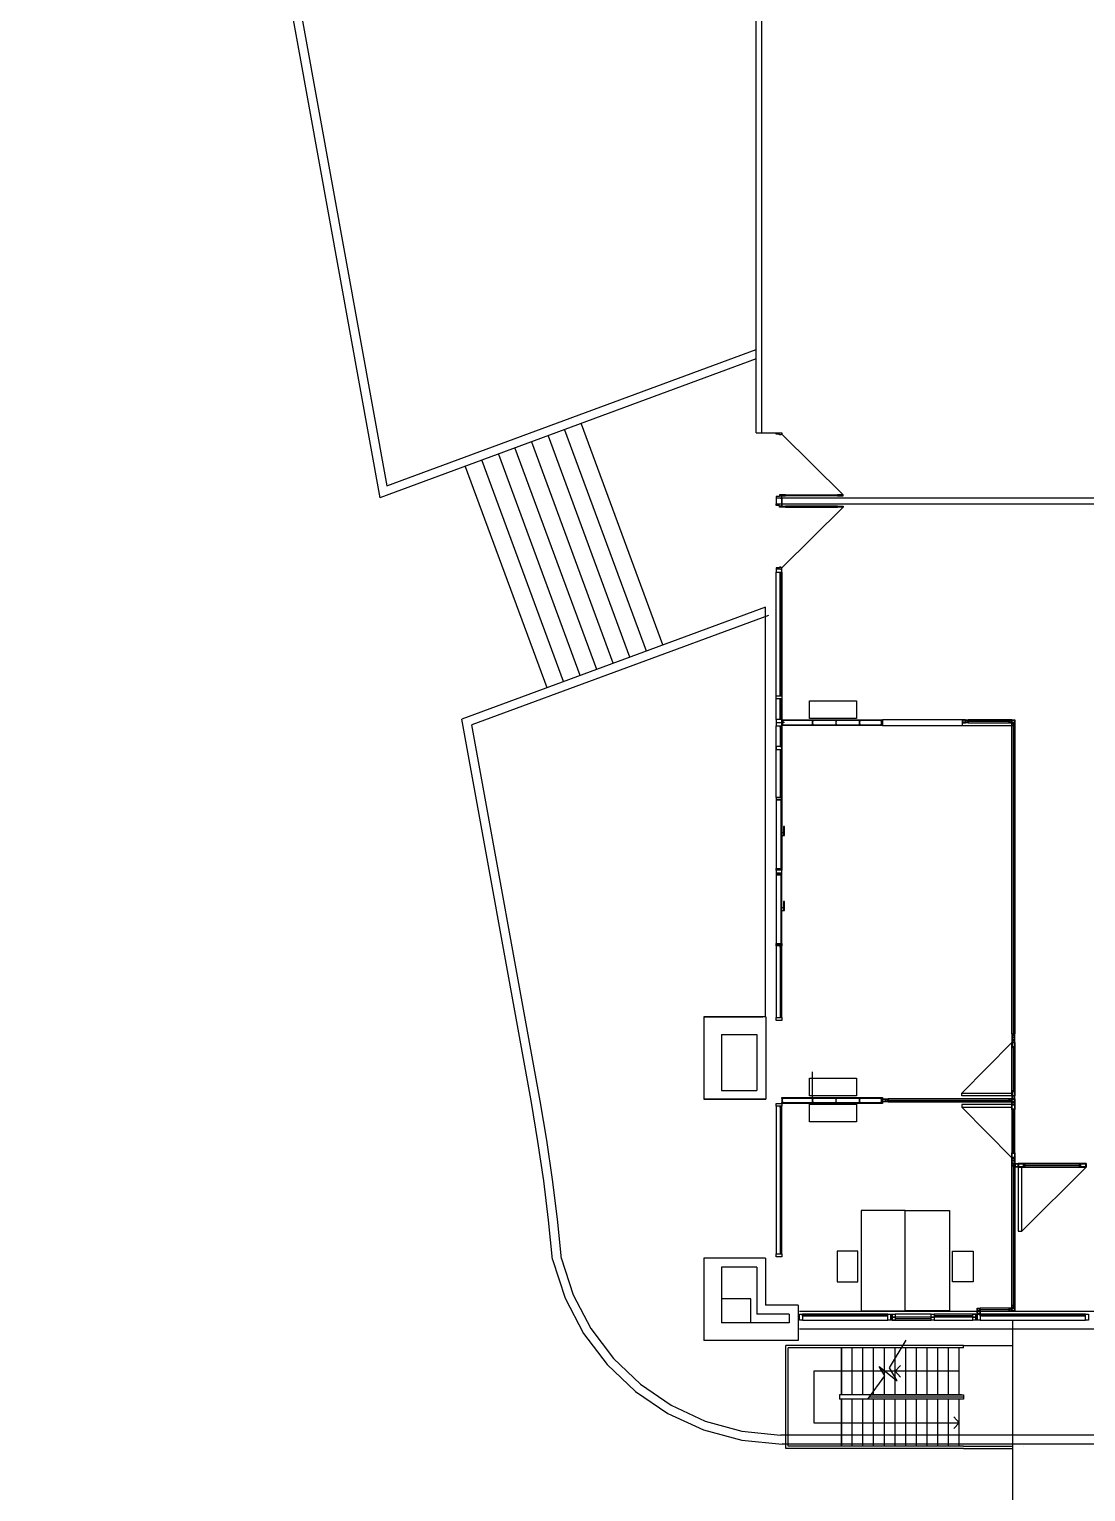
# Model space of a CAD drawing. Header units: metres. Extents: x 2 to 323, y -2 to 254.
# Drawn here: x 55.43 to 73.38, y 139.49 to 164.32 of the extents above; entities that cross this region are included whole.
import ezdxf

# ---------------------------------------------------------------- set-up
doc = ezdxf.new("R2010")
doc.units = ezdxf.units.M
for name, color, linetype in [('0-CARPINTERIAS', 7, 'Continuous'), ('0-EST CORTE', 7, 'Continuous'), ('0-MUROS EXISTENTES', 7, 'Continuous'), ('0-MUROS NUEVOS', 7, 'Continuous'), ('0-PROYECCIONES', 7, 'Continuous'), ('0-VISTA-005', 7, 'Continuous'), ('0-VISTA-010', 7, 'Continuous'), ('00', 7, 'Continuous'), ('gris 00 253', 7, 'Continuous'), ('gris 005 251', 7, 'Continuous'), ('NUEVO PAU', 7, 'Continuous'), ('punta 005', 7, 'Continuous'), ('VISTA-010', 7, 'Continuous')]:
    doc.layers.add(name, color=color, linetype=linetype)

msp = doc.modelspace()

# ---------------------------------------------------------------- linework, layer by layer
msp.add_line((68.733, 146.62), (68.733, 146.182))
at = {"layer": '0-CARPINTERIAS'}
for p, q in [((68.221, 157.448), (69.262, 156.419)), ((68.221, 155.176), (69.262, 156.206)), ((68.221, 155.102), (68.221, 152.602)), ((68.221, 152.492), (68.221, 150.052)), ((68.247, 150.677), (68.247, 150.632)), ((68.221, 147.542), (68.221, 149.992)), ((68.247, 149.402), (68.247, 149.357)), ((68.121, 146.032), (68.121, 143.527)), ((68.191, 146.012), (68.191, 143.547)), ((68.211, 143.547), (68.211, 146.012)), ((68.221, 143.527), (68.221, 146.032)), ((70.021, 142.502), (68.571, 142.502)), ((68.571, 142.402), (70.021, 142.402)), ((70.001, 142.492), (68.591, 142.492)), ((68.591, 142.472), (70.001, 142.472)), ((70.096, 142.402), (70.756, 142.402)), ((70.756, 142.502), (70.146, 142.502)), ((70.756, 142.452), (70.146, 142.452)), ((70.146, 142.427), (70.756, 142.427)), ((71.516, 142.502), (70.806, 142.502)), ((70.806, 142.477), (71.466, 142.477)), ((71.466, 142.452), (70.806, 142.452)), ((70.806, 142.402), (71.466, 142.402)), ((73.381, 142.502), (71.59, 142.502)), ((71.591, 142.402), (73.381, 142.402)), ((73.361, 142.492), (71.611, 142.492)), ((71.611, 142.472), (73.361, 142.472))]:
    msp.add_line(p, q, dxfattribs=at)
for points in [[(68.196, 157.472), (68.221, 157.472), (68.221, 157.448), (68.206, 157.448), (68.206, 157.436), (68.182, 157.436), (68.182, 157.448), (68.121, 157.448), (68.121, 157.472), (68.121, 157.472)], [(68.196, 156.362), (68.221, 156.362), (68.221, 156.386), (68.206, 156.386), (68.206, 156.399), (68.182, 156.399), (68.182, 156.386), (68.121, 156.386), (68.121, 156.362), (68.121, 156.362)], [(68.196, 156.262), (68.221, 156.262), (68.221, 156.238), (68.206, 156.238), (68.206, 156.226), (68.182, 156.226), (68.182, 156.238), (68.121, 156.238), (68.121, 156.262), (68.121, 156.262)], [(68.196, 155.152), (68.221, 155.152), (68.221, 155.176), (68.206, 155.176), (68.206, 155.189), (68.182, 155.189), (68.182, 155.176), (68.121, 155.176), (68.121, 155.152), (68.121, 155.152)], [(68.212, 151.237), (68.221, 151.237), (68.221, 151.277), (68.121, 151.277), (68.121, 151.237), (68.202, 151.237)], [(68.212, 151.242), (68.216, 151.242), (68.216, 151.272), (68.126, 151.272), (68.126, 151.242), (68.202, 151.242)], [(68.221, 150.632), (68.263, 150.632), (68.263, 150.784), (68.247, 150.784), (68.247, 150.677), (68.216, 150.677)], [(68.212, 150.072), (68.221, 150.072), (68.221, 150.042), (68.121, 150.042), (68.121, 150.072), (68.202, 150.072)], [(68.212, 150.067), (68.216, 150.067), (68.216, 150.047), (68.126, 150.047), (68.126, 150.067), (68.202, 150.067)], [(68.212, 149.962), (68.221, 149.962), (68.221, 149.992), (68.121, 149.992), (68.121, 149.962), (68.202, 149.962)], [(68.212, 149.967), (68.216, 149.967), (68.216, 149.987), (68.126, 149.987), (68.126, 149.967), (68.202, 149.967)], [(68.221, 149.357), (68.263, 149.357), (68.263, 149.509), (68.247, 149.509), (68.247, 149.402), (68.216, 149.402)], [(68.212, 148.797), (68.221, 148.797), (68.221, 148.757), (68.121, 148.757), (68.121, 148.797), (68.202, 148.797)], [(68.212, 148.792), (68.216, 148.792), (68.216, 148.762), (68.126, 148.762), (68.126, 148.792), (68.202, 148.792)], [(72.161, 147.031), (72.181, 147.031), (72.181, 147.116), (72.13, 147.116), (72.13, 147.031), (72.15, 147.031)], [(72.161, 147.036), (72.176, 147.036), (72.176, 147.111), (72.135, 147.111), (72.135, 147.036), (72.15, 147.036)], [(72.15, 146.297), (72.13, 146.297), (72.13, 146.212), (72.181, 146.212), (72.181, 146.297), (72.161, 146.297)], [(72.15, 145.976), (72.13, 145.976), (72.13, 146.061), (72.181, 146.061), (72.181, 145.976), (72.161, 145.976)], [(72.15, 146.292), (72.135, 146.292), (72.135, 146.217), (72.176, 146.217), (72.176, 146.292), (72.161, 146.292)], [(72.15, 145.981), (72.135, 145.981), (72.135, 146.056), (72.176, 146.056), (72.176, 145.981), (72.161, 145.981)], [(72.161, 145.241), (72.181, 145.241), (72.181, 145.156), (72.13, 145.156), (72.13, 145.241), (72.15, 145.241)], [(72.161, 145.236), (72.176, 145.236), (72.176, 145.161), (72.135, 145.161), (72.135, 145.236), (72.15, 145.236)], [(72.347, 145.021), (72.347, 144.996), (72.238, 144.996), (72.238, 145.06), (72.347, 145.06), (72.347, 145.035)], [(73.28, 145.035), (73.28, 145.06), (73.389, 145.06), (73.389, 144.996), (73.28, 144.996), (73.28, 145.021)], [(72.34, 145.021), (72.34, 145.002), (72.245, 145.002), (72.245, 145.054), (72.34, 145.054), (72.34, 145.035)], [(73.287, 145.035), (73.287, 145.054), (73.382, 145.054), (73.382, 145.002), (73.287, 145.002), (73.287, 145.021)]]:
    msp.add_lwpolyline(points, dxfattribs=at)
for points in [[(68.221, 156.362), (68.121, 156.362), (68.121, 156.262), (68.221, 156.262), (68.221, 156.362)], [(68.182, 156.399), (68.282, 156.399), (68.282, 156.419), (68.182, 156.419), (68.182, 156.399)], [(68.182, 156.399), (68.282, 156.399), (68.282, 156.419), (68.182, 156.419), (68.182, 156.399)], [(68.282, 156.419), (69.164, 156.419), (69.164, 156.399), (68.282, 156.399), (68.282, 156.419)], [(69.164, 156.399), (69.264, 156.399), (69.264, 156.419), (69.164, 156.419), (69.164, 156.399)], [(68.182, 156.226), (68.282, 156.226), (68.282, 156.206), (68.182, 156.206), (68.182, 156.226)], [(68.282, 156.206), (69.164, 156.206), (69.164, 156.226), (68.282, 156.226), (68.282, 156.206)], [(69.164, 156.226), (69.264, 156.226), (69.264, 156.206), (69.164, 156.206), (69.164, 156.226)], [(68.221, 155.152), (68.121, 155.152), (68.121, 155.102), (68.221, 155.102), (68.221, 155.152)], [(68.211, 155.082), (68.191, 155.082), (68.191, 155.102), (68.211, 155.102), (68.211, 155.082)], [(68.211, 153.022), (68.191, 153.022), (68.191, 153.002), (68.211, 153.002), (68.211, 153.022)], [(68.121, 152.952), (68.121, 153.002), (68.221, 153.002), (68.221, 152.952), (68.121, 152.952)], [(68.211, 152.932), (68.191, 152.932), (68.191, 152.952), (68.211, 152.952), (68.211, 152.932)], [(68.221, 152.602), (68.121, 152.602), (68.121, 152.552), (68.221, 152.552), (68.221, 152.602)], [(68.221, 152.542), (68.121, 152.542), (68.121, 152.492), (68.221, 152.492), (68.221, 152.542)], [(68.211, 152.602), (68.191, 152.602), (68.191, 152.622), (68.211, 152.622), (68.211, 152.602)], [(68.239, 152.517), (68.239, 152.514), (68.223, 152.514), (68.223, 152.516), (68.226, 152.52), (68.226, 152.574), (68.223, 152.578), (68.223, 152.58), (68.239, 152.58), (68.239, 152.577), (68.241, 152.577), (68.241, 152.582), (68.221, 152.582), (68.221, 152.577), (68.224, 152.574), (68.224, 152.521), (68.221, 152.517), (68.221, 152.512), (68.241, 152.512), (68.241, 152.517), (68.239, 152.517)], [(68.754, 152.517), (68.754, 152.514), (68.738, 152.514), (68.738, 152.516), (68.741, 152.52), (68.741, 152.574), (68.738, 152.578), (68.738, 152.58), (68.754, 152.58), (68.754, 152.577), (68.756, 152.577), (68.756, 152.582), (68.736, 152.582), (68.736, 152.577), (68.739, 152.574), (68.739, 152.521), (68.736, 152.517), (68.736, 152.512), (68.756, 152.512), (68.756, 152.517), (68.754, 152.517)], [(69.154, 152.517), (69.154, 152.514), (69.138, 152.514), (69.138, 152.516), (69.141, 152.52), (69.141, 152.574), (69.138, 152.578), (69.138, 152.58), (69.154, 152.58), (69.154, 152.577), (69.156, 152.577), (69.156, 152.582), (69.136, 152.582), (69.136, 152.577), (69.139, 152.574), (69.139, 152.521), (69.136, 152.517), (69.136, 152.512), (69.156, 152.512), (69.156, 152.517), (69.154, 152.517)], [(69.554, 152.517), (69.554, 152.514), (69.538, 152.514), (69.538, 152.516), (69.541, 152.52), (69.541, 152.574), (69.538, 152.578), (69.538, 152.58), (69.554, 152.58), (69.554, 152.577), (69.556, 152.577), (69.556, 152.582), (69.536, 152.582), (69.536, 152.577), (69.539, 152.574), (69.539, 152.521), (69.536, 152.517), (69.536, 152.512), (69.556, 152.512), (69.556, 152.517), (69.554, 152.517)], [(69.899, 152.517), (69.899, 152.514), (69.915, 152.514), (69.915, 152.516), (69.911, 152.52), (69.911, 152.574), (69.915, 152.578), (69.915, 152.58), (69.899, 152.58), (69.899, 152.577), (69.897, 152.577), (69.897, 152.582), (69.917, 152.582), (69.917, 152.577), (69.913, 152.574), (69.913, 152.521), (69.917, 152.517), (69.917, 152.512), (69.897, 152.512), (69.897, 152.517), (69.899, 152.517)], [(71.29, 152.596), (71.29, 152.545), (71.341, 152.545), (71.341, 152.596), (71.29, 152.596)], [(71.295, 152.591), (71.295, 152.55), (71.336, 152.55), (71.336, 152.591), (71.295, 152.591)], [(71.341, 152.596), (71.386, 152.596), (71.386, 152.545), (71.341, 152.545), (71.341, 152.596)], [(71.346, 152.591), (71.381, 152.591), (71.381, 152.55), (71.346, 152.55), (71.346, 152.591)], [(72.095, 152.566), (71.376, 152.566), (71.376, 152.576), (72.095, 152.576), (72.095, 152.566)], [(72.13, 152.596), (72.085, 152.596), (72.085, 152.545), (72.13, 152.545), (72.13, 152.596)], [(72.125, 152.591), (72.09, 152.591), (72.09, 152.55), (72.125, 152.55), (72.125, 152.591)], [(72.181, 152.596), (72.181, 152.545), (72.13, 152.545), (72.13, 152.596), (72.181, 152.596)], [(72.181, 152.545), (72.181, 152.5), (72.13, 152.5), (72.13, 152.545), (72.181, 152.545)], [(72.176, 152.591), (72.176, 152.55), (72.135, 152.55), (72.135, 152.591), (72.176, 152.591)], [(72.176, 152.54), (72.176, 152.505), (72.135, 152.505), (72.135, 152.54), (72.176, 152.54)], [(68.211, 152.472), (68.191, 152.472), (68.191, 152.492), (68.211, 152.492), (68.211, 152.472)], [(68.211, 152.472), (68.191, 152.472), (68.191, 152.492), (68.211, 152.492), (68.211, 152.472)], [(72.151, 152.51), (72.151, 147.237), (72.161, 147.237), (72.161, 152.51), (72.151, 152.51)], [(68.121, 152.142), (68.121, 152.092), (68.221, 152.092), (68.221, 152.142), (68.121, 152.142)], [(68.211, 152.162), (68.191, 152.162), (68.191, 152.142), (68.211, 152.142), (68.211, 152.162)], [(68.211, 151.297), (68.191, 151.297), (68.191, 151.277), (68.211, 151.277), (68.211, 151.297)], [(68.202, 151.245), (68.202, 150.064), (68.212, 150.064), (68.212, 151.245), (68.202, 151.245)], [(68.121, 150.042), (68.121, 149.992), (68.221, 149.992), (68.221, 150.042), (68.121, 150.042)], [(68.202, 149.97), (68.202, 148.789), (68.212, 148.789), (68.212, 149.97), (68.202, 149.97)], [(68.211, 148.737), (68.191, 148.737), (68.191, 148.757), (68.211, 148.757), (68.211, 148.737)], [(68.211, 147.562), (68.191, 147.562), (68.191, 147.542), (68.211, 147.542), (68.211, 147.562)], [(68.221, 147.492), (68.121, 147.492), (68.121, 147.542), (68.221, 147.542), (68.221, 147.492)], [(72.181, 147.202), (72.181, 147.247), (72.13, 147.247), (72.13, 147.202), (72.181, 147.202)], [(72.181, 147.151), (72.181, 147.202), (72.13, 147.202), (72.13, 147.151), (72.181, 147.151)], [(72.13, 147.116), (72.181, 147.116), (72.181, 147.161), (72.13, 147.161), (72.13, 147.116)], [(72.176, 147.207), (72.176, 147.242), (72.135, 147.242), (72.135, 147.207), (72.176, 147.207)], [(72.176, 147.156), (72.176, 147.197), (72.135, 147.197), (72.135, 147.156), (72.176, 147.156)], [(72.135, 147.121), (72.176, 147.121), (72.176, 147.156), (72.135, 147.156), (72.135, 147.121)], [(72.161, 147.041), (72.15, 147.041), (72.15, 146.282), (72.161, 146.282), (72.161, 147.041)], [(68.221, 146.032), (68.121, 146.032), (68.121, 146.082), (68.221, 146.082), (68.221, 146.032)], [(68.239, 146.102), (68.239, 146.099), (68.223, 146.099), (68.223, 146.101), (68.226, 146.105), (68.226, 146.159), (68.223, 146.163), (68.223, 146.165), (68.239, 146.165), (68.239, 146.162), (68.241, 146.162), (68.241, 146.167), (68.221, 146.167), (68.221, 146.162), (68.224, 146.159), (68.224, 146.106), (68.221, 146.102), (68.221, 146.097), (68.241, 146.097), (68.241, 146.102), (68.239, 146.102)], [(68.754, 146.102), (68.754, 146.099), (68.738, 146.099), (68.738, 146.101), (68.741, 146.105), (68.741, 146.159), (68.738, 146.163), (68.738, 146.165), (68.754, 146.165), (68.754, 146.162), (68.756, 146.162), (68.756, 146.167), (68.736, 146.167), (68.736, 146.162), (68.739, 146.159), (68.739, 146.106), (68.736, 146.102), (68.736, 146.097), (68.756, 146.097), (68.756, 146.102), (68.754, 146.102)], [(69.154, 146.102), (69.154, 146.099), (69.138, 146.099), (69.138, 146.101), (69.141, 146.105), (69.141, 146.159), (69.138, 146.163), (69.138, 146.165), (69.154, 146.165), (69.154, 146.162), (69.156, 146.162), (69.156, 146.167), (69.136, 146.167), (69.136, 146.162), (69.139, 146.159), (69.139, 146.106), (69.136, 146.102), (69.136, 146.097), (69.156, 146.097), (69.156, 146.102), (69.154, 146.102)], [(69.554, 146.102), (69.554, 146.099), (69.538, 146.099), (69.538, 146.101), (69.541, 146.105), (69.541, 146.159), (69.538, 146.163), (69.538, 146.165), (69.554, 146.165), (69.554, 146.162), (69.556, 146.162), (69.556, 146.167), (69.536, 146.167), (69.536, 146.162), (69.539, 146.159), (69.539, 146.106), (69.536, 146.102), (69.536, 146.097), (69.556, 146.097), (69.556, 146.102), (69.554, 146.102)], [(69.899, 146.101), (69.899, 146.098), (69.915, 146.098), (69.915, 146.1), (69.911, 146.104), (69.911, 146.158), (69.915, 146.162), (69.915, 146.164), (69.899, 146.164), (69.899, 146.161), (69.897, 146.161), (69.897, 146.166), (69.917, 146.166), (69.917, 146.161), (69.913, 146.158), (69.913, 146.105), (69.917, 146.101), (69.917, 146.096), (69.897, 146.096), (69.897, 146.101), (69.899, 146.101)], [(69.983, 146.157), (69.983, 146.106), (69.932, 146.106), (69.932, 146.157), (69.983, 146.157)], [(69.978, 146.152), (69.978, 146.111), (69.937, 146.111), (69.937, 146.152), (69.978, 146.152)], [(70.028, 146.106), (69.983, 146.106), (69.983, 146.157), (70.028, 146.157), (70.028, 146.106)], [(70.023, 146.111), (69.988, 146.111), (69.988, 146.152), (70.023, 146.152), (70.023, 146.111)], [(70.018, 146.138), (72.095, 146.138), (72.095, 146.124), (70.018, 146.124), (70.018, 146.138)], [(72.085, 146.106), (72.13, 146.106), (72.13, 146.157), (72.085, 146.157), (72.085, 146.106)], [(72.09, 146.111), (72.125, 146.111), (72.125, 146.152), (72.09, 146.152), (72.09, 146.111)], [(72.13, 146.167), (72.181, 146.167), (72.181, 146.212), (72.13, 146.212), (72.13, 146.167)], [(72.181, 146.157), (72.181, 146.106), (72.13, 146.106), (72.13, 146.157), (72.181, 146.157)], [(72.13, 146.106), (72.181, 146.106), (72.181, 146.061), (72.13, 146.061), (72.13, 146.106)], [(72.135, 146.172), (72.176, 146.172), (72.176, 146.207), (72.135, 146.207), (72.135, 146.172)], [(72.176, 146.152), (72.176, 146.111), (72.135, 146.111), (72.135, 146.152), (72.176, 146.152)], [(72.135, 146.101), (72.176, 146.101), (72.176, 146.066), (72.135, 146.066), (72.135, 146.101)], [(68.211, 146.012), (68.191, 146.012), (68.191, 146.032), (68.211, 146.032), (68.211, 146.012)], [(72.161, 145.231), (72.15, 145.231), (72.15, 145.991), (72.161, 145.991), (72.161, 145.231)], [(72.13, 145.156), (72.181, 145.156), (72.181, 145.111), (72.13, 145.111), (72.13, 145.156)], [(72.181, 145.111), (72.181, 145.06), (72.13, 145.06), (72.13, 145.111), (72.181, 145.111)], [(72.181, 145.06), (72.181, 145.015), (72.13, 145.015), (72.13, 145.06), (72.181, 145.06)], [(72.135, 145.151), (72.176, 145.151), (72.176, 145.116), (72.135, 145.116), (72.135, 145.151)], [(72.176, 145.106), (72.176, 145.065), (72.135, 145.065), (72.135, 145.106), (72.176, 145.106)], [(72.181, 144.996), (72.181, 145.06), (72.238, 145.06), (72.238, 144.996), (72.181, 144.996)], [(72.176, 145.055), (72.176, 145.02), (72.135, 145.02), (72.135, 145.055), (72.176, 145.055)], [(72.151, 145.025), (72.151, 142.638), (72.161, 142.638), (72.161, 145.025), (72.151, 145.025)], [(72.188, 145.002), (72.188, 145.054), (72.232, 145.054), (72.232, 145.002), (72.188, 145.002)], [(73.293, 145.035), (73.293, 145.021), (72.327, 145.021), (72.327, 145.035), (73.293, 145.035)], [(68.221, 143.477), (68.121, 143.477), (68.121, 143.527), (68.221, 143.527), (68.221, 143.477)], [(68.211, 143.547), (68.191, 143.547), (68.191, 143.527), (68.211, 143.527), (68.211, 143.547)], [(71.54, 142.553), (71.54, 142.603), (71.591, 142.603), (71.591, 142.553), (71.54, 142.553)], [(71.545, 142.558), (71.545, 142.598), (71.586, 142.598), (71.586, 142.558), (71.545, 142.558)], [(71.581, 142.583), (72.095, 142.583), (72.095, 142.573), (71.581, 142.573), (71.581, 142.583)], [(72.085, 142.552), (72.13, 142.552), (72.13, 142.603), (72.085, 142.603), (72.085, 142.552)], [(72.09, 142.557), (72.125, 142.557), (72.125, 142.598), (72.09, 142.598), (72.09, 142.557)], [(72.181, 142.648), (72.181, 142.603), (72.13, 142.603), (72.13, 142.648), (72.181, 142.648)], [(72.181, 142.603), (72.181, 142.552), (72.13, 142.552), (72.13, 142.603), (72.181, 142.603)], [(72.176, 142.643), (72.176, 142.608), (72.135, 142.608), (72.135, 142.643), (72.176, 142.643)], [(72.176, 142.598), (72.176, 142.557), (72.135, 142.557), (72.135, 142.598), (72.176, 142.598)], [(68.571, 142.502), (68.571, 142.402), (68.521, 142.402), (68.521, 142.502), (68.571, 142.502)], [(68.591, 142.492), (68.591, 142.472), (68.571, 142.472), (68.571, 142.492), (68.591, 142.492)], [(70.001, 142.492), (70.001, 142.472), (70.021, 142.472), (70.021, 142.492), (70.001, 142.492)], [(70.071, 142.502), (70.071, 142.402), (70.021, 142.402), (70.021, 142.502), (70.071, 142.502)], [(70.096, 142.502), (70.096, 142.402), (70.071, 142.402), (70.071, 142.502), (70.096, 142.502)], [(70.146, 142.502), (70.146, 142.452), (70.096, 142.452), (70.096, 142.502), (70.146, 142.502)], [(70.146, 142.452), (70.146, 142.402), (70.096, 142.402), (70.096, 142.452), (70.146, 142.452)], [(70.806, 142.502), (70.806, 142.452), (70.756, 142.452), (70.756, 142.502), (70.806, 142.502)], [(70.806, 142.452), (70.806, 142.402), (70.756, 142.402), (70.756, 142.452), (70.806, 142.452)], [(71.516, 142.502), (71.516, 142.452), (71.466, 142.452), (71.466, 142.502), (71.516, 142.502)], [(71.516, 142.452), (71.516, 142.402), (71.466, 142.402), (71.466, 142.452), (71.516, 142.452)], [(71.541, 142.502), (71.541, 142.402), (71.516, 142.402), (71.516, 142.502), (71.541, 142.502)], [(71.591, 142.553), (71.591, 142.502), (71.541, 142.502), (71.541, 142.553), (71.591, 142.553)], [(71.591, 142.502), (71.591, 142.402), (71.541, 142.402), (71.541, 142.502), (71.591, 142.502)], [(71.586, 142.548), (71.586, 142.507), (71.546, 142.507), (71.546, 142.548), (71.586, 142.548)], [(71.611, 142.492), (71.611, 142.472), (71.591, 142.472), (71.591, 142.492), (71.611, 142.492)], [(73.361, 142.492), (73.361, 142.472), (73.381, 142.472), (73.381, 142.492), (73.361, 142.492)], [(73.431, 142.502), (73.431, 142.402), (73.381, 142.402), (73.381, 142.502), (73.431, 142.502)]]:
    msp.add_lwpolyline(points, close=True, dxfattribs=at)
at = {"layer": '0-EST CORTE'}
msp.add_lwpolyline([(67.196, 142.361), (67.696, 142.361), (67.696, 142.761), (67.196, 142.761), (67.196, 142.361)], close=True, dxfattribs=at)
msp.add_lwpolyline([(67.196, 142.361), (67.696, 142.361), (67.696, 142.761), (67.196, 142.761), (67.196, 142.361)], close=True, dxfattribs=at)
at = {"layer": '0-MUROS EXISTENTES'}
for p, q in [((66.896, 147.552), (66.896, 146.152)), ((66.896, 147.552), (67.896, 147.552)), ((67.944, 147.552), (66.896, 147.552)), ((66.896, 147.552), (66.896, 146.152)), ((66.896, 147.552), (67.896, 147.552)), ((67.944, 147.552), (66.896, 147.552)), ((66.896, 147.552), (66.896, 146.152)), ((66.896, 147.552), (67.896, 147.552)), ((67.944, 147.552), (66.896, 147.552)), ((67.946, 147.552), (67.946, 146.152)), ((67.946, 147.552), (67.946, 146.152)), ((67.946, 147.552), (67.946, 146.152)), ((67.196, 147.252), (67.196, 146.302)), ((67.196, 147.252), (67.796, 147.252)), ((67.196, 147.252), (67.196, 146.302)), ((67.196, 147.252), (67.796, 147.252)), ((67.196, 147.252), (67.196, 146.302)), ((67.196, 147.252), (67.796, 147.252)), ((67.796, 147.252), (67.796, 146.302)), ((67.796, 147.252), (67.796, 146.302)), ((67.796, 147.252), (67.796, 146.302)), ((67.196, 146.302), (67.796, 146.302)), ((67.196, 146.302), (67.796, 146.302)), ((67.196, 146.302), (67.796, 146.302)), ((66.896, 146.152), (67.946, 146.152)), ((67.946, 146.152), (66.896, 146.152)), ((67.944, 146.152), (66.896, 146.152)), ((66.896, 146.152), (67.946, 146.152)), ((67.946, 146.152), (66.896, 146.152)), ((67.944, 146.152), (66.896, 146.152)), ((66.896, 146.152), (67.946, 146.152)), ((67.946, 146.152), (66.896, 146.152)), ((67.944, 146.152), (66.896, 146.152)), ((66.896, 143.452), (66.896, 142.052)), ((67.196, 143.452), (66.896, 143.452)), ((67.944, 143.452), (66.896, 143.452)), ((66.896, 143.452), (66.896, 142.052)), ((67.196, 143.452), (66.896, 143.452)), ((67.944, 143.452), (66.896, 143.452)), ((66.896, 143.452), (66.896, 142.052)), ((67.196, 143.452), (66.896, 143.452)), ((67.944, 143.452), (66.896, 143.452)), ((67.944, 143.452), (67.944, 142.652)), ((67.944, 143.452), (67.944, 142.652)), ((67.944, 143.452), (67.944, 142.652)), ((67.196, 143.302), (67.196, 142.352)), ((67.794, 143.302), (67.196, 143.302)), ((67.196, 143.302), (67.196, 142.352)), ((67.794, 143.302), (67.196, 143.302)), ((67.196, 143.302), (67.196, 142.352)), ((67.794, 143.302), (67.196, 143.302)), ((67.794, 143.302), (67.794, 142.502)), ((67.794, 143.302), (67.794, 142.502)), ((67.794, 143.302), (67.794, 142.502)), ((68.496, 142.652), (67.944, 142.652)), ((68.496, 142.652), (67.944, 142.652)), ((68.496, 142.652), (67.944, 142.652)), ((68.496, 142.652), (68.496, 142.052)), ((68.496, 142.652), (68.496, 142.052)), ((68.496, 142.652), (68.496, 142.052)), ((68.346, 142.352), (67.196, 142.352)), ((68.346, 142.352), (67.196, 142.352)), ((68.346, 142.352), (67.196, 142.352)), ((68.346, 142.502), (67.794, 142.502)), ((68.346, 142.502), (67.794, 142.502)), ((68.346, 142.502), (67.794, 142.502)), ((68.346, 142.502), (68.346, 142.352)), ((68.346, 142.502), (68.346, 142.352)), ((68.346, 142.502), (68.346, 142.352)), ((68.496, 142.352), (68.496, 142.052)), ((68.496, 142.352), (68.496, 142.052)), ((68.496, 142.352), (68.496, 142.052)), ((68.496, 142.052), (66.896, 142.052)), ((68.496, 142.052), (66.896, 142.052)), ((68.496, 142.052), (66.896, 142.052))]:
    msp.add_line(p, q, dxfattribs=at)
msp.add_lwpolyline([(77.351, 156.362), (68.221, 156.362), (68.221, 156.262), (77.351, 156.262)], dxfattribs=at)
at = {"layer": '0-MUROS NUEVOS'}
msp.add_lwpolyline([(68.255, 152.552), (68.255, 152.549), (68.253, 152.546), (68.25, 152.544), (68.246, 152.543), (68.243, 152.544), (68.24, 152.546), (68.238, 152.549), (68.237, 152.552), (68.238, 152.555), (68.24, 152.558), (68.243, 152.56), (68.246, 152.561), (68.25, 152.56), (68.253, 152.558), (68.255, 152.555), (68.255, 152.552)], close=True, dxfattribs=at)
at = {"layer": '0-PROYECCIONES'}
for p, q in [((72.141, 142.404), (72.141, 128.021)), ((70.273, 141.967), (68.289, 141.967)), ((68.289, 140.222), (68.289, 141.967)), ((70.252, 141.931), (68.326, 141.931)), ((69.235, 141.931), (69.235, 141.131)), ((69.235, 141.931), (69.235, 141.131)), ((69.235, 141.131), (69.235, 141.931)), ((69.416, 141.131), (69.416, 141.931)), ((69.598, 141.131), (69.598, 141.931)), ((69.78, 141.131), (69.78, 141.931)), ((69.962, 141.131), (69.962, 141.931)), ((70.144, 141.131), (70.144, 141.931)), ((71.307, 141.967), (72.141, 141.967)), ((69.416, 140.258), (69.416, 141.058)), ((69.598, 140.258), (69.598, 141.058)), ((69.78, 140.258), (69.78, 141.058)), ((69.962, 140.258), (69.962, 141.058)), ((70.144, 140.258), (70.144, 141.058)), ((70.325, 140.258), (70.325, 141.058)), ((70.507, 140.258), (70.507, 141.058)), ((70.689, 140.258), (70.689, 141.058)), ((70.871, 140.258), (70.871, 141.058)), ((71.053, 140.258), (71.053, 141.058)), ((71.234, 140.258), (71.234, 141.058)), ((69.235, 140.222), (68.289, 140.222)), ((71.307, 140.258), (69.235, 140.258)), ((71.307, 140.222), (69.235, 140.222)), ((71.307, 140.258), (72.141, 140.258)), ((71.307, 140.222), (72.141, 140.222))]:
    msp.add_line(p, q, dxfattribs=at)
msp.add_lwpolyline([(69.235, 140.258), (68.326, 140.258), (68.326, 141.931)], dxfattribs=at)
at = {"layer": '0-VISTA-005'}
for p, q in [((67.783, 157.471), (67.783, 165.052)), ((67.783, 157.471), (67.783, 165.052)), ((67.783, 157.471), (67.783, 165.052)), ((67.883, 157.471), (67.883, 165.052)), ((67.883, 157.471), (67.883, 165.052)), ((67.883, 157.471), (67.883, 165.052)), ((68.121, 152.602), (68.121, 155.102)), ((68.191, 153.002), (68.191, 155.082)), ((68.211, 155.082), (68.211, 153.002)), ((67.996, 154.37), (62.954, 152.51)), ((67.996, 154.37), (62.954, 152.51)), ((67.996, 154.37), (62.954, 152.51)), ((68.191, 152.622), (68.191, 152.952)), ((68.211, 152.952), (68.211, 152.622)), ((64.112, 146.123), (62.954, 152.51)), ((64.112, 146.123), (62.954, 152.51)), ((64.112, 146.123), (62.954, 152.51)), ((68.201, 152.162), (68.201, 152.472)), ((71.29, 152.5), (72.13, 152.5)), ((68.201, 151.297), (68.201, 152.092)), ((68.201, 147.562), (68.201, 148.737)), ((71.277, 146.257), (72.13, 147.116)), ((71.277, 146.016), (72.13, 145.156)), ((72.296, 143.91), (73.389, 144.996)), ((68.521, 142.552), (76.246, 142.552)), ((68.521, 142.252), (76.246, 142.252)), ((70.047, 141.589), (70.33, 142.061)), ((69.875, 141.614), (70.181, 141.368)), ((69.969, 141.456), (69.875, 141.614)), ((70.181, 141.368), (70.047, 141.589)), ((69.682, 141.058), (69.969, 141.456)), ((112.943, 140.446), (68.196, 140.446)), ((112.943, 140.446), (68.196, 140.446))]:
    msp.add_line(p, q, dxfattribs=at)
for points in [[(55.659, 188.813), (61.506, 156.57), (67.783, 158.886)], [(55.659, 188.813), (61.506, 156.57), (67.783, 158.886)], [(55.659, 188.813), (61.506, 156.57), (67.783, 158.886)], [(68.211, 152.142), (68.211, 152.472), (68.191, 152.472), (68.191, 152.142)], [(68.191, 152.092), (68.191, 151.297), (68.211, 151.297), (68.211, 152.092)], [(68.202, 151.237), (68.121, 151.237), (68.121, 150.072), (68.202, 150.072)], [(68.221, 150.677), (68.221, 151.237), (68.212, 151.237)], [(68.212, 150.072), (68.221, 150.072), (68.221, 150.632)], [(68.202, 149.962), (68.121, 149.962), (68.121, 148.797), (68.202, 148.797)], [(68.221, 149.402), (68.221, 149.962), (68.212, 149.962)], [(68.212, 148.797), (68.221, 148.797), (68.221, 149.357)], [(64.474, 143.444), (64.406, 144.117), (64.323, 144.788), (64.225, 145.456), (64.112, 146.123)], [(64.474, 143.444), (64.406, 144.117), (64.323, 144.788), (64.225, 145.456), (64.112, 146.123)], [(64.474, 143.444), (64.406, 144.117), (64.323, 144.788), (64.225, 145.456), (64.112, 146.123)], [(64.473, 143.457), (64.676, 142.83), (64.975, 142.258), (65.359, 141.75), (65.818, 141.313), (66.341, 140.956), (66.919, 140.687), (67.541, 140.514), (68.196, 140.446)]]:
    msp.add_lwpolyline(points, dxfattribs=at)
for points in [[(69.491, 152.916), (69.491, 152.616), (68.691, 152.616), (68.691, 152.916), (69.491, 152.916)], [(69.917, 152.582), (68.221, 152.582), (68.221, 152.597), (69.932, 152.597), (69.932, 152.497), (69.917, 152.497), (68.221, 152.497), (68.221, 152.512), (69.917, 152.512), (69.917, 152.582)], [(69.932, 152.597), (69.932, 152.5), (71.29, 152.5), (71.29, 152.597), (69.932, 152.597)], [(72.085, 152.596), (71.386, 152.596), (71.386, 152.545), (72.085, 152.545), (72.085, 152.596)], [(68.121, 151.277), (68.121, 152.492), (68.221, 152.492), (68.221, 151.277), (68.121, 151.277)], [(72.181, 152.5), (72.181, 147.257), (72.13, 147.257), (72.13, 152.5), (72.181, 152.5)], [(68.121, 148.757), (68.121, 147.542), (68.221, 147.542), (68.221, 148.757), (68.121, 148.757)], [(68.191, 148.737), (68.191, 147.562), (68.211, 147.562), (68.211, 148.737), (68.191, 148.737)], [(69.491, 146.511), (69.491, 146.211), (68.691, 146.211), (68.691, 146.511), (69.491, 146.511)], [(69.917, 146.166), (68.221, 146.167), (68.221, 146.182), (69.932, 146.181), (69.932, 146.081), (68.221, 146.082), (68.221, 146.097), (69.917, 146.096), (69.917, 146.166)], [(69.491, 146.068), (69.491, 145.768), (68.691, 145.768), (68.691, 146.068), (69.491, 146.068)], [(70.028, 146.157), (70.028, 146.106), (72.085, 146.106), (72.085, 146.157), (70.028, 146.157)], [(71.277, 146.212), (71.277, 146.243), (71.277, 146.243), (71.277, 146.257), (71.992, 146.257), (72.13, 146.257), (72.13, 146.226), (72.13, 146.226), (72.13, 146.212), (71.992, 146.212), (71.277, 146.212)], [(71.277, 146.061), (71.277, 146.03), (71.277, 146.03), (71.277, 146.016), (71.992, 146.016), (72.13, 146.016), (72.13, 146.047), (72.13, 146.047), (72.13, 146.061), (71.992, 146.061), (71.277, 146.061)], [(72.181, 145.025), (72.181, 142.648), (72.13, 142.648), (72.13, 145.025), (72.181, 145.025)], [(72.238, 143.91), (72.278, 143.91), (72.278, 143.91), (72.296, 143.91), (72.296, 144.82), (72.296, 144.996), (72.256, 144.996), (72.256, 144.996), (72.238, 144.996), (72.238, 144.82), (72.238, 143.91)], [(71.591, 142.603), (71.591, 142.552), (72.085, 142.552), (72.085, 142.603), (71.591, 142.603)]]:
    msp.add_lwpolyline(points, close=True, dxfattribs=at)
at = {"layer": '0-VISTA-010'}
for p, q in [((67.783, 158.726), (61.39, 156.368)), ((67.783, 158.726), (61.39, 156.368)), ((67.783, 158.726), (61.39, 156.368)), ((65.92, 153.764), (64.535, 157.517)), ((65.92, 153.764), (64.535, 157.517)), ((65.92, 153.764), (64.535, 157.517)), ((66.201, 153.868), (64.817, 157.62)), ((66.201, 153.868), (64.817, 157.62)), ((66.201, 153.868), (64.817, 157.62)), ((65.357, 153.556), (63.973, 157.309)), ((65.357, 153.556), (63.973, 157.309)), ((65.357, 153.556), (63.973, 157.309)), ((65.638, 153.66), (64.254, 157.413)), ((65.638, 153.66), (64.254, 157.413)), ((65.638, 153.66), (64.254, 157.413)), ((64.512, 153.245), (63.128, 156.997)), ((64.512, 153.245), (63.128, 156.997)), ((64.512, 153.245), (63.128, 156.997)), ((64.794, 153.348), (63.41, 157.101)), ((64.794, 153.348), (63.41, 157.101)), ((64.794, 153.348), (63.41, 157.101)), ((65.075, 153.452), (63.691, 157.205)), ((65.075, 153.452), (63.691, 157.205)), ((65.075, 153.452), (63.691, 157.205)), ((64.231, 153.141), (62.847, 156.894)), ((64.231, 153.141), (62.847, 156.894)), ((64.231, 153.141), (62.847, 156.894)), ((64.231, 153.141), (62.847, 156.894)), ((64.231, 153.141), (62.847, 156.894)), ((64.231, 153.141), (62.847, 156.894)), ((67.944, 154.511), (62.784, 152.607)), ((67.944, 154.511), (62.784, 152.607)), ((67.944, 154.511), (62.784, 152.607)), ((67.944, 147.552), (67.944, 154.511)), ((67.944, 147.552), (67.944, 154.511)), ((67.944, 147.552), (67.944, 154.511)), ((63.964, 146.096), (62.784, 152.607)), ((63.964, 146.096), (62.784, 152.607)), ((63.964, 146.096), (62.784, 152.607)), ((112.943, 140.296), (68.228, 140.296)), ((112.943, 140.296), (68.228, 140.296))]:
    msp.add_line(p, q, dxfattribs=at)
for points in [[(85.371, 177.33), (82.325, 180.695), (63.264, 193.799), (62.617, 194.175), (61.934, 194.448), (61.225, 194.615), (60.502, 194.678), (59.778, 194.636), (59.065, 194.488), (58.373, 194.235), (57.717, 193.877), (57.12, 193.425), (56.606, 192.899), (56.179, 192.308), (55.843, 191.666), (55.604, 190.981), (55.466, 190.266), (55.433, 189.53), (55.512, 188.786), (61.39, 156.368)], [(85.371, 177.33), (82.325, 180.695), (63.264, 193.799), (62.617, 194.175), (61.934, 194.448), (61.225, 194.615), (60.502, 194.678), (59.778, 194.636), (59.065, 194.488), (58.373, 194.235), (57.717, 193.877), (57.12, 193.425), (56.606, 192.899), (56.179, 192.308), (55.843, 191.666), (55.604, 190.981), (55.466, 190.266), (55.433, 189.53), (55.512, 188.786), (61.39, 156.368)], [(85.371, 177.33), (82.325, 180.695), (63.264, 193.799), (62.617, 194.175), (61.934, 194.448), (61.225, 194.615), (60.502, 194.678), (59.778, 194.636), (59.065, 194.488), (58.373, 194.235), (57.717, 193.877), (57.12, 193.425), (56.606, 192.899), (56.179, 192.308), (55.843, 191.666), (55.604, 190.981), (55.466, 190.266), (55.433, 189.53), (55.512, 188.786), (61.39, 156.368)], [(64.325, 143.431), (64.257, 144.1), (64.174, 144.767), (64.077, 145.433), (63.964, 146.096)], [(64.325, 143.431), (64.257, 144.1), (64.174, 144.767), (64.077, 145.433), (63.964, 146.096)], [(64.325, 143.431), (64.257, 144.1), (64.174, 144.767), (64.077, 145.433), (63.964, 146.096)], [(64.325, 143.431), (64.537, 142.774), (64.85, 142.176), (65.253, 141.644), (65.734, 141.188), (66.283, 140.816), (66.889, 140.538), (67.541, 140.362), (68.228, 140.296)]]:
    msp.add_lwpolyline(points, dxfattribs=at)
for points in [[(72.13, 147.116), (72.167, 147.116), (72.167, 147.116), (72.181, 147.116), (72.181, 146.31), (72.181, 146.212), (72.144, 146.212), (72.144, 146.212), (72.13, 146.212), (72.13, 146.31), (72.13, 147.116)], [(72.13, 145.156), (72.167, 145.156), (72.167, 145.156), (72.181, 145.156), (72.181, 145.962), (72.181, 146.061), (72.144, 146.061), (72.144, 146.061), (72.13, 146.061), (72.13, 145.962), (72.13, 145.156)], [(73.389, 144.996), (73.389, 145.042), (73.389, 145.042), (73.389, 145.06), (72.364, 145.06), (72.238, 145.06), (72.238, 145.013), (72.238, 145.013), (72.238, 144.996), (72.364, 144.996), (73.389, 144.996)]]:
    msp.add_lwpolyline(points, close=True, dxfattribs=at)
at = {"layer": '00'}
msp.add_line((67.783, 157.471), (68.219, 157.471), dxfattribs=at)
at = {"layer": 'gris 00 253'}
for p, q in [((71.271, 141.131), (69.198, 141.131)), ((69.198, 141.131), (69.198, 141.058)), ((69.682, 141.058), (69.198, 141.058)), ((69.235, 141.058), (69.235, 140.258)), ((69.235, 141.058), (69.235, 140.258)), ((69.235, 140.258), (69.235, 141.058))]:
    msp.add_line(p, q, dxfattribs=at)
at = {"layer": 'gris 005 251'}
for p, q in [((70.325, 141.131), (70.325, 141.931)), ((70.507, 141.131), (70.507, 141.931)), ((70.689, 141.131), (70.689, 141.931)), ((70.871, 141.131), (70.871, 141.931)), ((71.053, 141.131), (71.053, 141.931)), ((71.234, 141.131), (71.234, 141.931)), ((70.144, 141.531), (70.235, 141.632)), ((70.144, 141.531), (70.235, 141.43)), ((71.234, 140.658), (71.143, 140.76)), ((71.234, 140.658), (71.143, 140.557))]:
    msp.add_line(p, q, dxfattribs=at)
msp.add_lwpolyline([(71.234, 141.531), (69.235, 141.531), (68.762, 141.531), (68.762, 140.658), (71.234, 140.658)], dxfattribs=at)
at = {"layer": 'NUEVO PAU'}
for points in [[(69.567, 144.26), (69.567, 142.56), (70.317, 142.56), (70.317, 144.26), (69.567, 144.26)], [(71.067, 144.26), (71.067, 142.56), (70.317, 142.56), (70.317, 144.26), (71.067, 144.26)], [(69.163, 143.574), (69.163, 143.048), (69.512, 143.048), (69.512, 143.574), (69.163, 143.574)], [(71.471, 143.574), (71.471, 143.048), (71.122, 143.048), (71.122, 143.574), (71.471, 143.574)]]:
    msp.add_lwpolyline(points, close=True, dxfattribs=at)
at = {"layer": 'punta 005'}
msp.add_line((72.325, 140.258), (72.325, 140.258), dxfattribs=at)
at = {"layer": 'VISTA-010'}
for p, q in [((71.307, 141.931), (70.252, 141.931)), ((71.293, 141.967), (70.273, 141.967)), ((71.307, 141.967), (71.271, 141.967)), ((71.307, 141.931), (71.307, 141.967)), ((69.709, 141.131), (71.307, 141.131)), ((69.709, 141.095), (71.307, 141.095)), ((71.307, 141.131), (71.307, 141.058)), ((71.307, 141.058), (69.682, 141.058))]:
    msp.add_line(p, q, dxfattribs=at)

doc.saveas('drawing.dxf')
